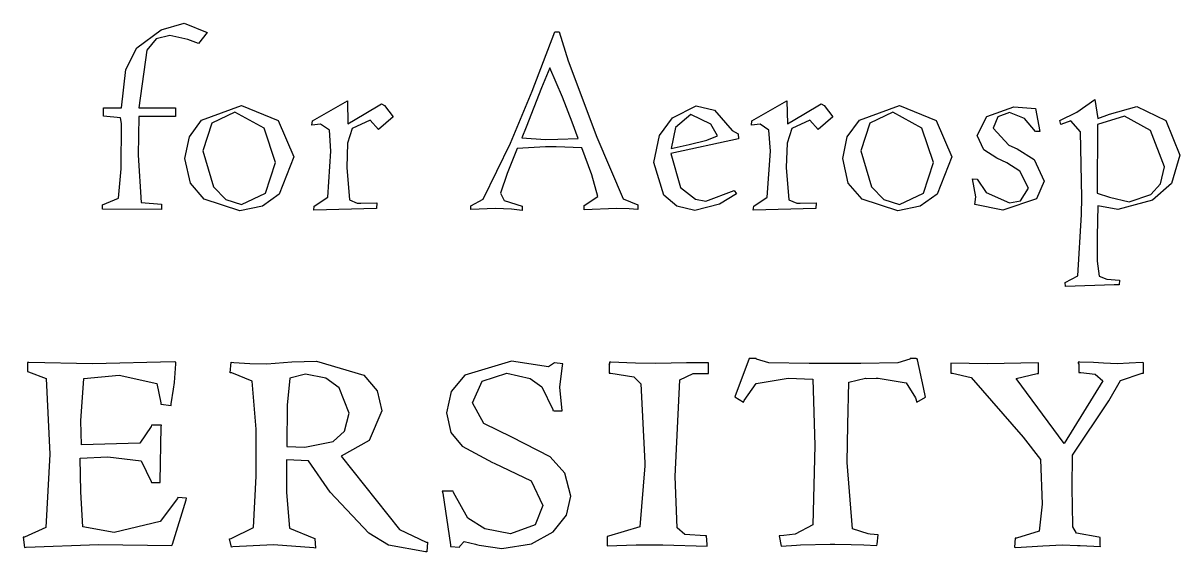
# Model space of a CAD drawing. Extents: x 0.2 to 81, y 0.5 to 18.6.
# Drawn here: x 24.29 to 43.92, y 3.6 to 12.57 of the extents above; entities that cross this region are included whole.
import ezdxf

# ---------------------------------------------------------------- set-up
doc = ezdxf.new("R2010")
doc.units = 0

msp = doc.modelspace()

# ---------------------------------------------------------------- linework, layer by layer
at = {"layer": 'Layer 1', "color": 7}
for points in [[(25.647882, 11.132618), (25.954534, 11.132618), (26.028386, 11.778532), (26.218323, 12.14703), (26.62674, 12.451829), (27.017893, 12.565335), (27.410534, 12.404733), (27.264484, 12.221377), (27.081128, 12.287259), (26.774477, 12.35605), (26.547059, 12.301835), (26.388649, 12.10926), (26.250073, 11.129443), (26.874754, 11.129443), (26.874754, 10.983393), (26.250073, 10.983393), (26.241607, 10.327228), (26.287379, 9.527658), (26.634248, 9.496172), (26.634248, 9.404362), (25.634124, 9.412829), (25.634124, 9.487441), (25.902411, 9.599161), (25.949242, 10.097834), (25.955063, 10.865919), (25.937865, 10.960375), (25.651322, 10.98895), (25.651322, 11.129443), (25.648411, 11.129443), (25.648411, 11.132618), (25.647882, 11.132618)], [(34.022199, 10.634144), (34.469344, 9.587983), (34.715935, 9.484795), (34.715935, 9.407537), (34.569886, 9.416004), (34.355044, 9.421825), (33.810532, 9.398806), (33.810532, 9.473418), (34.039926, 9.625289), (33.936738, 9.992001), (33.76767, 10.453434), (33.334812, 10.470632), (33.151456, 10.470632), (32.672826, 10.442057), (32.503757, 10.01793), (32.389193, 9.685614), (32.450113, 9.557027), (32.755905, 9.464952), (32.755905, 9.390339), (32.572549, 9.413358), (32.300293, 9.421825), (31.881987, 9.404627), (31.881987, 9.470508), (32.094182, 9.579516), (32.558526, 10.533867), (32.925238, 11.413605), (33.309148, 12.41955), (33.38376, 12.41955), (33.538541, 11.929542), (34.022199, 10.634144), (34.022199, 10.634144)], [(32.821257, 10.800302), (32.752465, 10.622502), (33.153573, 10.593927), (33.362858, 10.599748), (33.706816, 10.608215), (33.603628, 10.886292), (33.440381, 11.310418), (33.225539, 11.809157), (33.085046, 11.47102), (32.821257, 10.800302), (32.821257, 10.800302)], [(29.789135, 11.250093), (29.797602, 10.860362), (30.075679, 11.020964), (30.368043, 11.198764), (30.419637, 11.167279), (30.565686, 10.975191), (30.316449, 10.76035), (30.175956, 10.920952), (29.869304, 10.780458), (29.792046, 10.531221), (29.777758, 10.121382), (29.823531, 9.568139), (29.955294, 9.516545), (30.015354, 9.516545), (30.28761, 9.522366), (30.281789, 9.422089), (29.21843, 9.393514), (29.224251, 9.462306), (29.455629, 9.613151), (29.510794, 10.393638), (29.483211, 10.751156), (29.332994, 10.855071), (29.186944, 10.837873), (29.195411, 10.912485), (29.789135, 11.250093), (29.789135, 11.250093)], [(37.249053, 11.250093), (37.257784, 10.860362), (37.535861, 11.020964), (37.828225, 11.198764), (37.879819, 11.167279), (38.025869, 10.975191), (37.776632, 10.76035), (37.636138, 10.920952), (37.329486, 10.780458), (37.252228, 10.531221), (37.237941, 10.121382), (37.283713, 9.568139), (37.415476, 9.516545), (37.475536, 9.516545), (37.747792, 9.522366), (37.741971, 9.422089), (36.678612, 9.393514), (36.684433, 9.462306), (36.915811, 9.613151), (36.970976, 10.393638), (36.943394, 10.751156), (36.793177, 10.855071), (36.647127, 10.837873), (36.655858, 10.912485), (37.249053, 11.250093), (37.249053, 11.250093)], [(42.516636, 8.533355), (42.545343, 8.275486), (42.677238, 8.223793), (42.892079, 8.209505), (42.886258, 8.132247), (42.800269, 8.132247), (41.97768, 8.100762), (41.97186, 8.169553), (42.186701, 8.284118), (42.246761, 9.324458), (42.252582, 9.611001), (42.229563, 10.725954), (42.068962, 10.90931), (41.899893, 10.84925), (41.882695, 10.915131), (42.166328, 11.055625), (42.47298, 11.270466), (42.524574, 10.946616), (42.722217, 11.023875), (43.18656, 11.152727), (43.680934, 10.91447), (43.917338, 10.330138), (43.776328, 9.848167), (43.453425, 9.567411), (42.862711, 9.404362), (42.524574, 9.470243), (42.515842, 8.957217), (42.516636, 8.533355), (42.516636, 8.533355), (42.516636, 8.533355)], [(27.992352, 11.167014), (28.616074, 10.917678), (28.880822, 10.298653), (28.634396, 9.665373), (28.346492, 9.461272), (27.966688, 9.384518), (27.360594, 9.579053), (27.124396, 9.852433), (27.029535, 10.270078), (27.107719, 10.63994), (27.316277, 10.922738), (27.992352, 11.167014), (27.992352, 11.167014)], [(27.992352, 9.493527), (28.400075, 9.686275), (28.57126, 10.201286), (28.375303, 10.785188), (27.880698, 11.05536), (27.490273, 10.869061), (27.336186, 10.399194), (27.519013, 9.788305), (27.727306, 9.575766), (27.992352, 9.493527), (27.992352, 9.493527)], [(35.280291, 10.356067), (35.443539, 9.78007), (35.69939, 9.579351), (35.873486, 9.550677), (36.352117, 9.728476), (36.392333, 9.673972), (36.104037, 9.495279), (35.684574, 9.387429), (35.37798, 9.460652), (35.161625, 9.650755), (34.991102, 10.204197), (35.086534, 10.663748), (35.305294, 10.959416), (35.707593, 11.164368), (36.018147, 11.089557), (36.317985, 10.746063), (36.421173, 10.691558), (36.426994, 10.605569), (35.280291, 10.356067), (35.280291, 10.356067)], [(35.586943, 10.510848), (35.887774, 10.57964), (36.07113, 10.654252), (35.959773, 10.854178), (35.618428, 11.015408), (35.357582, 10.796532), (35.285847, 10.442321), (35.586943, 10.510848), (35.586943, 10.510848)], [(39.157755, 11.167014), (39.781476, 10.917678), (40.046225, 10.298653), (39.799799, 9.665373), (39.511895, 9.461272), (39.13209, 9.384518), (38.525997, 9.579053), (38.289799, 9.852433), (38.194937, 10.270078), (38.27327, 10.63994), (38.481878, 10.922738), (39.157755, 11.167014), (39.157755, 11.167014)], [(39.157755, 9.493527), (39.565378, 9.686275), (39.736662, 10.201286), (39.540706, 10.785188), (39.046101, 11.05536), (38.655576, 10.869061), (38.501589, 10.399194), (38.684614, 9.788305), (38.892858, 9.575766), (39.157755, 9.493527), (39.157755, 9.493527)], [(40.479082, 9.923209), (40.628076, 9.696859), (41.026505, 9.522102), (41.213135, 9.555108), (41.350354, 9.768693), (41.203511, 10.057783), (40.983642, 10.19864), (40.808753, 10.275899), (40.591232, 10.416359), (40.479082, 10.659808), (40.640643, 10.982104), (41.100852, 11.149816), (41.467564, 11.118331), (41.542177, 10.7286), (41.464919, 10.7286), (41.282952, 10.950751), (41.023594, 11.05245), (40.826248, 10.977903), (40.751338, 10.783104), (41.015127, 10.499471), (41.155621, 10.43359), (41.44438, 10.254798), (41.617054, 9.889078), (41.485291, 9.588247), (40.914851, 9.39616), (40.43622, 9.490616), (40.453418, 9.622379), (40.398914, 9.92903), (40.479082, 9.923209), (40.479082, 9.923209)], [(42.516636, 9.685349), (42.725921, 9.616558), (43.058237, 9.539299), (43.42442, 9.660776), (43.58866, 9.842797), (43.657253, 10.132495), (43.421576, 10.746559), (42.975158, 10.986568), (42.519546, 10.848985), (42.516636, 9.685349), (42.516636, 9.685349)], [(39.441652, 6.882622), (39.341375, 6.882622), (39.335555, 6.871245), (39.12918, 6.805363), (38.501589, 6.796897), (37.624496, 6.796897), (36.939491, 6.805363), (36.733116, 6.871245), (36.724385, 6.882622), (36.609821, 6.882622), (36.604, 6.865424), (36.36905, 6.24921), (36.363229, 6.229102), (36.509279, 6.143112), (36.520656, 6.171687), (36.726965, 6.456511), (37.268632, 6.550041), (37.686938, 6.529932), (37.724244, 5.403603), (37.686938, 4.062431), (37.386107, 3.90474), (37.19402, 3.881721), (37.119407, 3.873255), (37.150893, 3.701276), (37.408861, 3.718473), (37.480563, 3.721384), (37.982213, 3.732761), (38.062381, 3.732761), (38.340458, 3.729851), (38.552654, 3.721384), (38.776226, 3.712917), (38.779137, 3.735936), (38.799245, 3.890717), (38.658751, 3.905004), (38.627266, 3.907915), (38.360831, 3.990994), (38.269021, 5.120234), (38.283308, 5.756556), (38.300506, 6.481514), (38.584139, 6.547395), (38.595516, 6.544485), (38.764584, 6.547395), (38.79898, 6.547395), (39.271096, 6.465705), (39.429482, 6.212168), (39.455146, 6.140466), (39.59855, 6.226456), (39.564154, 6.389703), (39.463877, 6.859603), (39.458057, 6.876801), (39.440859, 6.876801), (39.440859, 6.882622), (39.441652, 6.882622)], [(26.848825, 6.822297), (25.461616, 6.790811), (24.383969, 6.81383), (24.358305, 6.81383), (24.358305, 6.659049), (24.378413, 6.656139), (24.679244, 6.544485), (24.742215, 5.257817), (24.673423, 4.014013), (24.312267, 3.853411), (24.286603, 3.8505), (24.309621, 3.678521), (24.335286, 3.681432), (25.564803, 3.727205), (26.811518, 3.712917), (26.822895, 3.733026), (27.054935, 4.486823), (27.060755, 4.515397), (26.911795, 4.526775), (26.905974, 4.509577), (26.613577, 4.115216), (25.831238, 3.933579), (25.301014, 4.02539), (25.263708, 4.621495), (25.255241, 5.189026), (25.722495, 5.21469), (26.288802, 5.145237), (26.462004, 4.796385), (26.467825, 4.776276), (26.613875, 4.776276), (26.613875, 4.796385), (26.631073, 5.725071), (26.633983, 5.750736), (26.467825, 5.750736), (26.462004, 5.730627), (26.264361, 5.446994), (25.278524, 5.415509), (25.264237, 5.822437), (25.315831, 6.541839), (25.917757, 6.599253), (26.556989, 6.45876), (26.625781, 6.132), (26.625781, 6.108981), (26.80067, 6.085962), (26.80067, 6.114537), (26.837977, 6.361128), (26.855175, 6.475693), (26.878193, 6.791076), (26.878193, 6.81674), (26.848825, 6.822297), (26.848825, 6.822297)], [(29.267642, 6.836584), (30.067278, 6.601171), (30.295374, 6.334736), (30.376774, 5.993887), (30.157931, 5.493495), (29.683302, 5.222892), (30.672049, 3.981998), (31.12475, 3.769803), (31.150415, 3.766892), (31.139038, 3.603644), (31.116019, 3.603644), (30.488792, 3.719366), (30.155847, 3.919027), (29.496308, 4.613359), (29.126884, 5.148545), (28.754351, 5.162832), (28.754351, 4.750083), (28.754351, 4.609589), (28.805945, 4.004752), (29.221605, 3.835684), (29.238803, 3.829863), (29.25018, 3.666615), (29.218694, 3.672436), (28.536599, 3.72403), (27.846038, 3.686724), (27.823019, 3.683813), (27.788623, 3.824307), (27.817198, 3.830128), (28.195552, 4.013484), (28.241325, 4.884755), (28.241325, 4.953547), (28.241325, 5.684325), (28.17465, 6.498679), (27.828575, 6.635766), (27.802911, 6.635766), (27.814288, 6.816211), (27.860061, 6.813301), (28.135227, 6.799013), (28.42177, 6.793193), (28.848807, 6.824678), (28.848807, 6.824678), (28.848807, 6.824678), (29.267642, 6.836584), (29.267642, 6.836584)], [(31.471354, 5.962666), (31.54724, 5.627059), (31.738914, 5.392755), (32.253726, 5.117324), (32.282301, 5.105947), (32.907874, 4.80538), (33.1078, 4.386546), (32.974516, 4.062663), (32.557467, 3.910825), (32.124047, 3.99612), (31.83251, 4.171704), (31.591739, 4.610118), (31.585919, 4.630226), (31.399652, 4.630226), (31.408119, 4.598741), (31.539881, 3.721648), (31.539881, 3.695984), (31.691752, 3.684607), (31.700218, 3.701805), (31.76901, 3.776417), (31.961097, 3.736201), (31.981206, 3.73038), (32.026978, 3.716092), (32.410888, 3.658678), (32.915609, 3.73704), (33.282789, 3.941682), (33.507043, 4.22694), (33.582991, 4.547147), (33.482263, 4.93756), (33.230798, 5.21598), (32.579957, 5.547271), (32.105626, 5.778054), (31.91506, 6.129089), (32.074802, 6.494048), (32.496878, 6.633384), (32.888858, 6.539887), (33.087162, 6.401345), (33.273429, 6.017435), (33.276339, 5.997327), (33.299358, 5.991506), (33.436941, 5.991506), (33.394079, 6.395524), (33.439852, 6.75959), (33.445672, 6.788165), (33.305179, 6.808274), (33.204902, 6.739482), (32.577311, 6.836849), (31.781644, 6.597401), (31.553152, 6.319225), (31.471354, 5.962666), (31.471354, 5.962666)], [(34.23413, 6.787901), (34.23413, 6.63312), (34.259794, 6.63312), (34.653097, 6.568694), (34.767, 6.452674), (34.835792, 5.114413), (34.835792, 5.059909), (34.752712, 4.0283), (34.219578, 3.867698), (34.196559, 3.864788), (34.196559, 3.707096), (34.689477, 3.724294), (35.142179, 3.724294), (35.895976, 3.701276), (35.893065, 3.729851), (35.884334, 3.8759), (35.861315, 3.8759), (35.51491, 3.894917), (35.385595, 4.010573), (35.35411, 4.881845), (35.428722, 6.518291), (35.656892, 6.626472), (35.887244, 6.627299), (35.915819, 6.624389), (35.915819, 6.807745), (35.546197, 6.807745), (35.024704, 6.793457), (34.680746, 6.801924), (34.534696, 6.807745), (34.26244, 6.816211), (34.23704, 6.816211), (34.23704, 6.787636), (34.23413, 6.787636), (34.23413, 6.787901)], [(42.201518, 6.796632), (42.201518, 6.644761), (42.238824, 6.641851), (42.481678, 6.614665), (42.608446, 6.501357), (41.95228, 5.437998), (41.138423, 6.54422), (41.493758, 6.624389), (41.519423, 6.624389), (41.519423, 6.805099), (41.221238, 6.799278), (40.650797, 6.790811), (40.031672, 6.799278), (40.031672, 6.773613), (40.031672, 6.63312), (40.057337, 6.63312), (40.378276, 6.561418), (41.258015, 5.547007), (41.550379, 5.171563), (41.581864, 4.4093), (41.527426, 3.955077), (41.146361, 3.836213), (41.120696, 3.836213), (41.109319, 3.681432), (41.134984, 3.678521), (41.593506, 3.704186), (41.926087, 3.724294), (42.178234, 3.712917), (42.226918, 3.710007), (42.567965, 3.692809), (42.565055, 3.718473), (42.565055, 3.847325), (42.542036, 3.850236), (42.165865, 3.920516), (42.103622, 4.025125), (42.103622, 4.056611), (42.089334, 4.690022), (42.098066, 5.240355), (42.711369, 6.166131), (42.908748, 6.506848), (43.275989, 6.630474), (43.299008, 6.630474), (43.299008, 6.808274), (43.275989, 6.811184), (43.058237, 6.799807), (42.857684, 6.79134), (42.619823, 6.802718), (42.453665, 6.811184), (42.221626, 6.819651), (42.193051, 6.819651), (42.193051, 6.796632), (42.201518, 6.796632), (42.201518, 6.796632)], [(28.760437, 5.386669), (29.069999, 5.375292), (29.548266, 5.475635), (29.740208, 5.650996), (29.817975, 5.9542), (29.65142, 6.385106), (29.422614, 6.550219), (29.078465, 6.616186), (28.814147, 6.547097), (28.768903, 6.088873), (28.760437, 5.386669), (28.760437, 5.386669)]]:
    msp.add_lwpolyline(points, dxfattribs=at)

doc.saveas('drawing.dxf')
